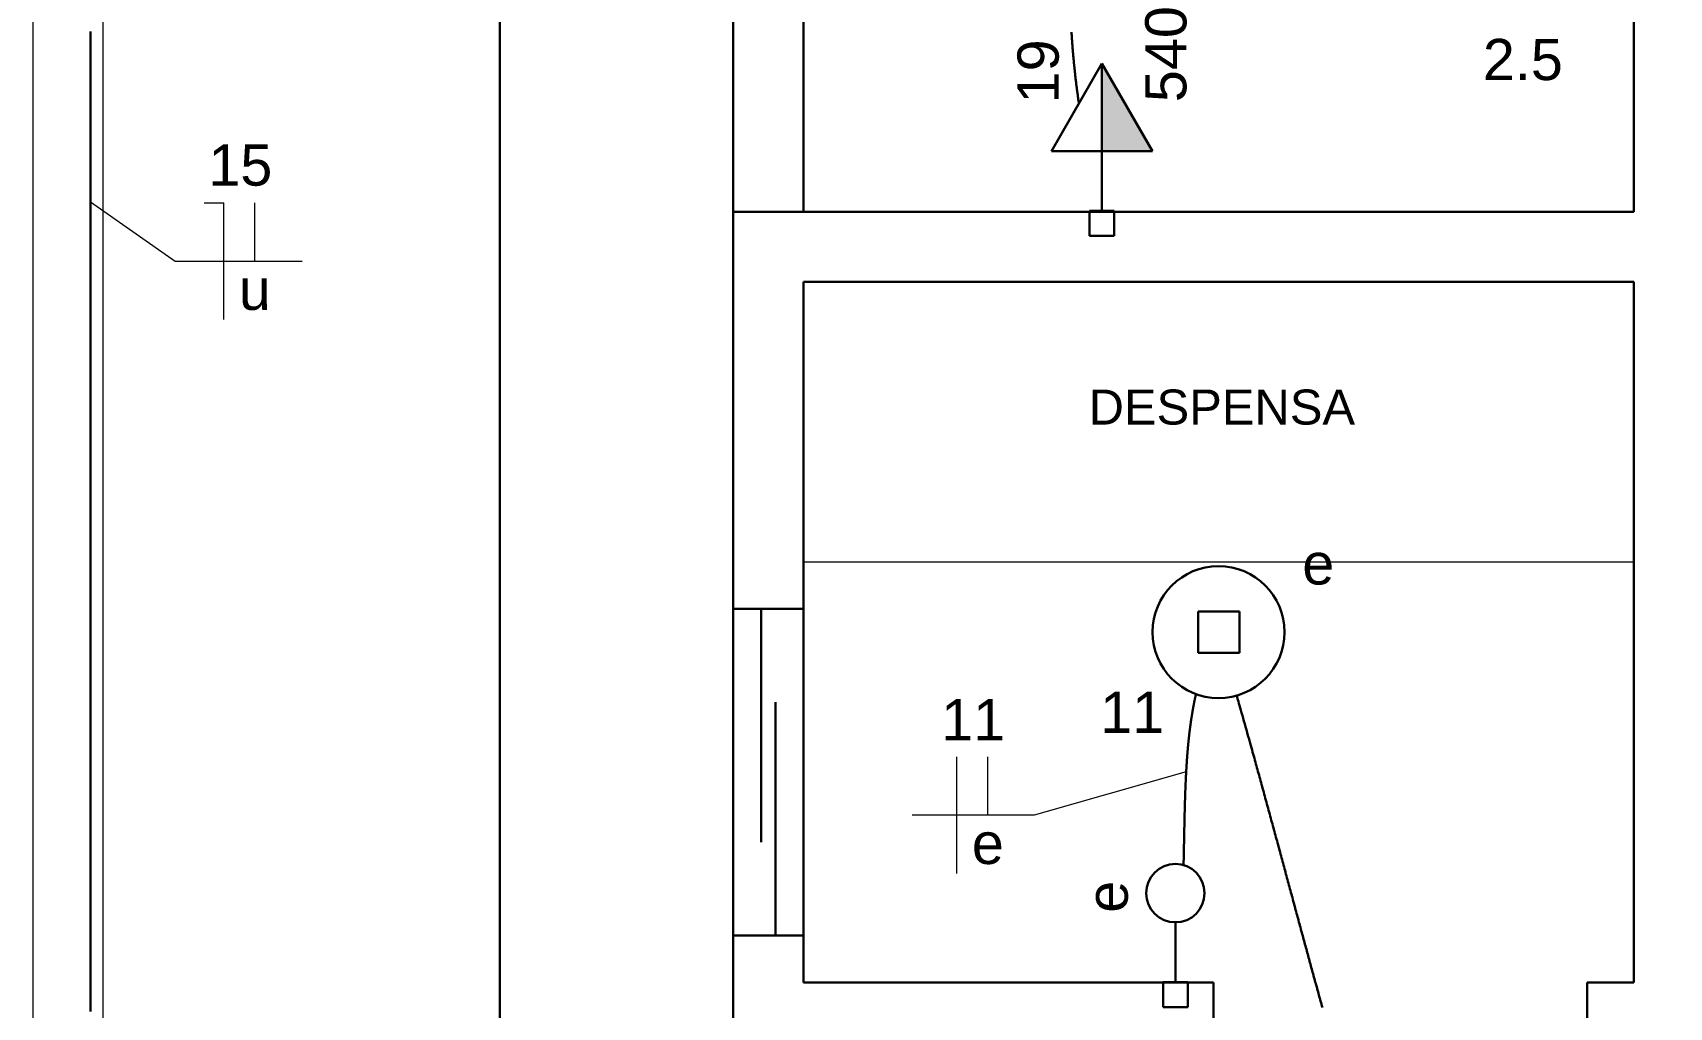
# Model space of a CAD drawing. Header units: millimetres. Extents: x 0 to 55.3, y 20.8 to 61.4.
# Drawn here: x 0 to 3.504, y 43.472 to 45.559 of the extents above; entities that cross this region are included whole.
import ezdxf

# ---------------------------------------------------------------- set-up
doc = ezdxf.new("R2010")
doc.units = ezdxf.units.MM
doc.linetypes.add('Dashed', pattern=[0.75, 0.5, -0.25])
for name, color, linetype, lineweight in [('ARQ_-_ALV_5', 1, 'Continuous', 30), ('ARQ_-_CALÇADA', 1, 'Continuous', 30), ('ARQ_-_JANELA_2', 2, 'Continuous', 30), ('ARQ_-_TELHA_3', 3, 'Continuous', 30), ('ARQ_-_TXT__15', 54, 'Continuous', 5), ('EL-Condutos', 4, 'Continuous', 30), ('EL-Fios', 2, 'Continuous', 20), ('EL-Textos_fios', 2, 'Continuous', 20), ('EL-Textos_pontos', 2, 'Continuous', 30), ('LOTE', 7, 'Continuous', 20), ('MOBILIÁRIO_FIXO', 8, 'Continuous', 5), ('P-SIMBOL', 3, 'Continuous', 30)]:
    doc.layers.add(name, color=color, linetype=linetype, lineweight=lineweight)
doc.styles.add('Arial', font='Arial')
doc.styles.add('simplex', font='Arial')

msp = doc.modelspace()

# ---------------------------------------------------------------- hatches: boundary and pattern name
at = {"layer": 'P-SIMBOL', "linetype": 'Continuous'}
msp.add_hatch(color=256, dxfattribs=at).paths.add_polyline_path([(2.289242, 45.305249), (2.289242, 45.492749), (2.397492, 45.305249)])

# ---------------------------------------------------------------- linework, layer by layer
at = {"layer": 'ARQ_-_ALV_5'}
for p, q in [((3.428002, 45.175499), (3.428002, 47.775499)), ((3.428002, 45.175499), (1.500002, 45.175499)), ((1.500002, 45.175499), (1.500002, 44.325499)), ((1.650002, 44.325499), (1.650002, 45.025499)), ((3.428002, 45.025499), (1.650002, 45.025499)), ((3.428002, 43.525499), (3.428002, 45.025499)), ((1.500002, 44.325499), (1.500002, 43.625499)), ((1.650002, 43.625499), (1.650002, 44.325499)), ((1.500002, 43.625499), (1.500002, 41.575499)), ((1.650002, 43.525499), (1.650002, 43.625499)), ((2.528002, 43.525499), (1.650002, 43.525499)), ((2.528002, 43.525499), (2.528002, 43.375499)), ((3.428002, 43.525499), (3.328002, 43.525499)), ((3.328002, 43.525499), (3.328002, 43.375499))]:
    msp.add_line(p, q, dxfattribs=at)
at = {"layer": 'ARQ_-_CALÇADA', "flags": 128}
msp.add_lwpolyline([(0.150002, 35.725499), (1.000002, 35.725499), (1.000002, 48.425499), (11.300002, 48.425499), (11.300002, 49.425499), (14.000002, 49.425499), (14.000002, 34.475499), (14.850002, 34.475499)], dxfattribs=at)
at = {"layer": 'ARQ_-_JANELA_2', "linetype": 'Dashed'}
for p, q in [((1.650002, 44.325499), (1.500002, 44.325499)), ((1.560002, 44.325499), (1.560002, 43.625499)), ((1.590002, 43.625499), (1.590002, 44.325499)), ((1.650002, 43.625499), (1.500002, 43.625499))]:
    msp.add_line(p, q, dxfattribs=at)
at = {"layer": 'ARQ_-_TELHA_3', "color": 3}
for p, q in [((1.500002, 45.175499), (1.500002, 46.777499)), ((1.650002, 46.777499), (1.650002, 45.175499))]:
    msp.add_line(p, q, dxfattribs=at)
at = {"layer": 'EL-Condutos', "linetype": 'Continuous', "flags": 128}
for points in [[(0.123702, 43.46307), (0.123702, 43.472879), (0.123702, 43.48267), (0.123702, 43.492448), (0.123702, 43.502212), (0.123702, 43.511966), (0.123702, 43.521711), (0.123702, 43.53145), (0.123702, 43.541183), (0.123702, 43.550913), (0.123702, 43.560641), (0.123702, 43.570371), (0.123702, 43.580102), (0.123702, 43.589839), (0.123702, 43.599581), (0.123702, 43.608734), (0.123702, 43.617894), (0.123702, 43.627061), (0.123702, 43.636233), (0.123702, 43.64541), (0.123702, 43.654592), (0.123702, 43.663779), (0.123702, 43.67297), (0.123702, 43.682164), (0.123702, 43.691362), (0.123702, 43.700562), (0.123702, 43.709764), (0.123702, 43.718968), (0.123702, 43.728173), (0.123702, 43.737379), (0.123702, 43.746585), (0.123702, 43.755791), (0.123702, 43.764997), (0.123702, 43.774201), (0.123702, 43.783404), (0.123702, 43.792059), (0.123702, 43.800714), (0.123702, 43.809366), (0.123702, 43.818017), (0.123702, 43.826667), (0.123702, 43.835316), (0.123702, 43.843963), (0.123702, 43.85261), (0.123702, 43.861255), (0.123702, 43.8699), (0.123702, 43.878544), (0.123702, 43.887188), (0.123702, 43.895831), (0.123702, 43.904474), (0.123702, 43.913117), (0.123702, 43.92176), (0.123702, 43.930403), (0.123702, 43.939046), (0.123702, 43.947689), (0.123702, 43.956333), (0.123702, 43.964487), (0.123702, 43.972641), (0.123702, 43.980797), (0.123702, 43.988952), (0.123702, 43.997108), (0.123702, 44.005264), (0.123702, 44.01342), (0.123702, 44.021576), (0.123702, 44.029733), (0.123702, 44.03789), (0.123702, 44.046047), (0.123702, 44.054204), (0.123702, 44.062361), (0.123702, 44.070519), (0.123702, 44.078676), (0.123702, 44.086834), (0.123702, 44.094991), (0.123702, 44.103148), (0.123702, 44.111306), (0.123702, 44.119463), (0.123702, 44.127185), (0.123702, 44.134906), (0.123702, 44.142628), (0.123702, 44.15035), (0.123702, 44.158071), (0.123702, 44.165793), (0.123702, 44.173514), (0.123702, 44.181235), (0.123702, 44.188957), (0.123702, 44.196678), (0.123702, 44.204399), (0.123702, 44.21212), (0.123702, 44.219841), (0.123702, 44.227563), (0.123702, 44.235284), (0.123702, 44.243005), (0.123702, 44.250726), (0.123702, 44.258447), (0.123702, 44.266168), (0.123702, 44.273889), (0.123702, 44.28123), (0.123702, 44.288571), (0.123702, 44.295911), (0.123702, 44.303252), (0.123702, 44.310593), (0.123702, 44.317934), (0.123702, 44.325275), (0.123702, 44.332616), (0.123702, 44.339956), (0.123702, 44.347297), (0.123702, 44.354638), (0.123702, 44.361979), (0.123702, 44.36932), (0.123702, 44.376661), (0.123702, 44.384002), (0.123702, 44.391343), (0.123702, 44.398684), (0.123702, 44.406025), (0.123702, 44.413366), (0.123702, 44.420707), (0.123702, 44.427722), (0.123702, 44.434737), (0.123702, 44.441752), (0.123702, 44.448767), (0.123702, 44.455782), (0.123702, 44.462798), (0.123702, 44.469813), (0.123702, 44.476828), (0.123702, 44.483843), (0.123702, 44.490858), (0.123702, 44.497873), (0.123702, 44.504889), (0.123702, 44.511904), (0.123702, 44.518919), (0.123702, 44.525934), (0.123702, 44.532949), (0.123702, 44.539964), (0.123702, 44.54698), (0.123702, 44.553995), (0.123702, 44.56101), (0.123702, 44.567754), (0.123702, 44.574498), (0.123702, 44.581242), (0.123702, 44.587987), (0.123702, 44.594731), (0.123702, 44.601475), (0.123702, 44.608219), (0.123702, 44.614963), (0.123702, 44.621708), (0.123702, 44.628452), (0.123702, 44.635196), (0.123702, 44.64194), (0.123702, 44.648684), (0.123702, 44.655429), (0.123702, 44.662173), (0.123702, 44.668917), (0.123702, 44.675661), (0.123702, 44.682405), (0.123702, 44.68915), (0.123702, 44.695894), (0.123702, 44.702422), (0.123702, 44.70895), (0.123702, 44.715478), (0.123702, 44.722006), (0.123702, 44.728534), (0.123702, 44.735062), (0.123702, 44.74159), (0.123702, 44.748118), (0.123702, 44.754646), (0.123702, 44.761174), (0.123702, 44.767702), (0.123702, 44.77423), (0.123702, 44.780758), (0.123702, 44.787286), (0.123702, 44.793814), (0.123702, 44.800342), (0.123702, 44.80687), (0.123702, 44.813398), (0.123702, 44.819925), (0.123702, 44.826453), (0.123702, 44.83282), (0.123702, 44.839186), (0.123702, 44.845553), (0.123702, 44.851919), (0.123702, 44.858286), (0.123702, 44.864652), (0.123702, 44.871019), (0.123702, 44.877385), (0.123702, 44.883752), (0.123702, 44.890119), (0.123702, 44.896485), (0.123702, 44.902852), (0.123702, 44.909218), (0.123702, 44.915585), (0.123702, 44.921951), (0.123702, 44.928318), (0.123702, 44.934684), (0.123702, 44.941051), (0.123702, 44.947417), (0.123702, 44.953784), (0.123702, 44.960043), (0.123702, 44.966303), (0.123702, 44.972563), (0.123702, 44.978823), (0.123702, 44.985082), (0.123702, 44.991342), (0.123702, 44.997602), (0.123702, 45.003862), (0.123702, 45.010121), (0.123702, 45.016381), (0.123702, 45.022641), (0.123702, 45.028901), (0.123702, 45.035161), (0.123702, 45.04142), (0.123702, 45.04768), (0.123702, 45.05394), (0.123702, 45.0602), (0.123702, 45.066459), (0.123702, 45.072719), (0.123702, 45.078979), (0.123702, 45.085187), (0.123702, 45.091395), (0.123702, 45.097602), (0.123702, 45.10381), (0.123702, 45.110018), (0.123702, 45.116226), (0.123702, 45.122433), (0.123702, 45.128641), (0.123702, 45.134849), (0.123702, 45.141057), (0.123702, 45.147265), (0.123702, 45.153472), (0.123702, 45.15968), (0.123702, 45.165888), (0.123702, 45.172096), (0.123702, 45.178303), (0.123702, 45.184511), (0.123702, 45.190719), (0.123702, 45.196927), (0.123702, 45.203135), (0.123702, 45.209345), (0.123702, 45.215556), (0.123702, 45.221766), (0.123702, 45.227977), (0.123702, 45.234187), (0.123702, 45.240398), (0.123702, 45.246608), (0.123702, 45.252819), (0.123702, 45.259029), (0.123702, 45.26524), (0.123702, 45.27145), (0.123702, 45.277661), (0.123702, 45.283872), (0.123702, 45.290082), (0.123702, 45.296293), (0.123702, 45.302503), (0.123702, 45.308714), (0.123702, 45.314924), (0.123702, 45.321135), (0.123702, 45.327345), (0.123702, 45.333613), (0.123702, 45.339881), (0.123702, 45.346149), (0.123702, 45.352417), (0.123702, 45.358685), (0.123702, 45.364953), (0.123702, 45.371221), (0.123702, 45.37749), (0.123702, 45.383758), (0.123702, 45.390026), (0.123702, 45.396294), (0.123702, 45.402562), (0.123702, 45.40883), (0.123702, 45.415098), (0.123702, 45.421366), (0.123702, 45.427634), (0.123702, 45.433902), (0.123702, 45.44017), (0.123702, 45.446438), (0.123702, 45.452706), (0.123702, 45.459086), (0.123702, 45.465466), (0.123702, 45.471847), (0.123702, 45.478227), (0.123702, 45.484607), (0.123702, 45.490987), (0.123702, 45.497368), (0.123702, 45.503748), (0.123702, 45.510128), (0.123702, 45.516509), (0.123702, 45.522889), (0.123702, 45.529269), (0.123702, 45.535649), (0.123702, 45.54203), (0.123702, 45.54841), (0.123702, 45.55479), (0.123702, 45.56117)], [(2.224118, 45.56026), (2.224215, 45.558649), (2.224314, 45.557039), (2.224414, 45.55543), (2.224515, 45.553821), (2.224618, 45.552213), (2.224723, 45.550606), (2.224829, 45.549), (2.224936, 45.547395), (2.225044, 45.545791), (2.225155, 45.544188), (2.225266, 45.542587), (2.225379, 45.540987), (2.225494, 45.539364), (2.225612, 45.537743), (2.22573, 45.536123), (2.225851, 45.534504), (2.225972, 45.532884), (2.226096, 45.531265), (2.226221, 45.529645), (2.226347, 45.528024), (2.226475, 45.526402), (2.226606, 45.524778), (2.226737, 45.523153), (2.226871, 45.521526), (2.227007, 45.519896), (2.227144, 45.518263), (2.227284, 45.516628), (2.227425, 45.514989), (2.227569, 45.513346), (2.227715, 45.511698), (2.227863, 45.510047), (2.228013, 45.50839), (2.228167, 45.506703), (2.228324, 45.505011), (2.228483, 45.503316), (2.228643, 45.50162), (2.228805, 45.499923), (2.228969, 45.498228), (2.229133, 45.496535), (2.229299, 45.494846), (2.229465, 45.493162), (2.229632, 45.491484), (2.2298, 45.489813), (2.229968, 45.488151), (2.230135, 45.4865), (2.230303, 45.484859), (2.23047, 45.483231), (2.230637, 45.481618), (2.230803, 45.480019), (2.230969, 45.478436), (2.231133, 45.476872), (2.231296, 45.475326), (2.231461, 45.473774), (2.231624, 45.472237), (2.231788, 45.470712), (2.231952, 45.469193), (2.232118, 45.467676), (2.232285, 45.466155), (2.232456, 45.464625), (2.232629, 45.463083), (2.232807, 45.461522), (2.232989, 45.459938), (2.233177, 45.458327), (2.233371, 45.456682), (2.233571, 45.455), (2.233779, 45.453275), (2.233996, 45.451502), (2.234221, 45.449677), (2.234456, 45.447795), (2.234701, 45.445851), (2.234957, 45.443839), (2.235225, 45.441756), (2.235509, 45.439559), (2.235804, 45.437301), (2.236106, 45.435001), (2.236413, 45.432678), (2.236722, 45.43035), (2.237031, 45.428037), (2.237336, 45.425756), (2.237636, 45.423527), (2.237926, 45.421368), (2.238206, 45.419298), (2.238471, 45.417337), (2.23872, 45.415502), (2.23895, 45.413813), (2.239158, 45.412288), (2.239341, 45.410946), (2.239497, 45.409807), (2.239622, 45.408887), (2.239716, 45.408207), (2.239773, 45.407786), (2.239793, 45.407641)], [(2.490571, 44.1427), (2.490561, 44.142655), (2.490531, 44.142522), (2.490484, 44.142308), (2.49042, 44.142018), (2.49034, 44.141658), (2.490247, 44.141235), (2.490141, 44.140754), (2.490024, 44.140222), (2.489896, 44.139643), (2.489761, 44.139024), (2.489617, 44.138371), (2.489468, 44.13769), (2.489315, 44.136986), (2.489158, 44.136266), (2.488999, 44.135535), (2.488839, 44.1348), (2.48868, 44.134065), (2.488523, 44.133338), (2.48837, 44.132624), (2.488221, 44.131929), (2.488078, 44.131254), (2.48794, 44.130602), (2.487808, 44.129972), (2.487681, 44.129363), (2.487558, 44.128772), (2.48744, 44.128199), (2.487325, 44.12764), (2.487215, 44.127096), (2.487107, 44.126564), (2.487002, 44.126043), (2.4869, 44.125531), (2.4868, 44.125026), (2.486702, 44.124527), (2.486605, 44.124033), (2.48651, 44.123541), (2.486415, 44.123051), (2.48632, 44.12256), (2.486225, 44.122067), (2.48613, 44.12157), (2.486035, 44.121069), (2.485937, 44.120558), (2.485839, 44.12004), (2.48574, 44.119517), (2.48564, 44.118988), (2.485539, 44.118454), (2.485437, 44.117915), (2.485335, 44.117372), (2.485233, 44.116825), (2.48513, 44.116275), (2.485027, 44.115722), (2.484924, 44.115166), (2.48482, 44.114608), (2.484717, 44.114048), (2.484614, 44.113487), (2.484511, 44.112926), (2.484409, 44.112363), (2.484306, 44.111801), (2.484205, 44.111239), (2.484104, 44.110679), (2.484004, 44.110119), (2.483904, 44.109558), (2.483804, 44.108999), (2.483706, 44.108441), (2.483608, 44.107884), (2.483511, 44.107329), (2.483415, 44.106775), (2.483319, 44.106222), (2.483224, 44.10567), (2.483129, 44.105119), (2.483035, 44.104569), (2.482942, 44.104019), (2.482849, 44.10347), (2.482757, 44.102921), (2.482665, 44.102372), (2.482574, 44.101823), (2.482483, 44.101275), (2.482392, 44.100726), (2.482302, 44.100178), (2.482212, 44.099628), (2.482122, 44.099079), (2.482032, 44.098525), (2.481942, 44.097972), (2.481853, 44.097417), (2.481764, 44.096862), (2.481675, 44.096307), (2.481586, 44.095751), (2.481498, 44.095195), (2.48141, 44.094639), (2.481323, 44.094082), (2.481236, 44.093525), (2.481149, 44.092968), (2.481062, 44.09241), (2.480976, 44.091852), (2.48089, 44.091295), (2.480805, 44.090737), (2.480719, 44.090179), (2.480635, 44.089621), (2.48055, 44.089063), (2.480466, 44.088505), (2.480383, 44.087947), (2.480299, 44.087385), (2.480216, 44.086824), (2.480133, 44.086263), (2.48005, 44.085701), (2.479968, 44.08514), (2.479886, 44.084579), (2.479805, 44.084018), (2.479724, 44.083456), (2.479643, 44.082895), (2.479563, 44.082334), (2.479483, 44.081773), (2.479403, 44.081212), (2.479324, 44.080651), (2.479245, 44.08009), (2.479167, 44.079528), (2.479089, 44.078967), (2.479011, 44.078406), (2.478934, 44.077844), (2.478856, 44.077283), (2.47878, 44.076721), (2.478703, 44.076156), (2.478626, 44.075591), (2.47855, 44.075025), (2.478474, 44.07446), (2.478399, 44.073894), (2.478323, 44.073328), (2.478249, 44.072762), (2.478174, 44.072196), (2.4781, 44.071631), (2.478026, 44.071065), (2.477953, 44.070498), (2.477879, 44.069932), (2.477807, 44.069366), (2.477734, 44.0688), (2.477662, 44.068234), (2.47759, 44.067667), (2.477519, 44.067101), (2.477448, 44.066535), (2.477377, 44.065968), (2.477306, 44.065402), (2.477236, 44.064831), (2.477165, 44.064261), (2.477095, 44.06369), (2.477026, 44.06312), (2.476956, 44.062549), (2.476887, 44.061979), (2.476819, 44.061408), (2.47675, 44.060837), (2.476682, 44.060267), (2.476615, 44.059696), (2.476547, 44.059125), (2.47648, 44.058554), (2.476414, 44.057983), (2.476347, 44.057412), (2.476281, 44.056842), (2.476216, 44.056271), (2.47615, 44.0557), (2.476085, 44.055129), (2.47602, 44.054558), (2.475956, 44.053986), (2.475891, 44.053411), (2.475827, 44.052836), (2.475763, 44.05226), (2.475699, 44.051685), (2.475636, 44.05111), (2.475573, 44.050534), (2.47551, 44.049959), (2.475447, 44.049383), (2.475385, 44.048808), (2.475323, 44.048232), (2.475262, 44.047656), (2.475201, 44.047081), (2.47514, 44.046505), (2.475079, 44.045929), (2.475019, 44.045353), (2.474959, 44.044778), (2.474899, 44.044202), (2.474839, 44.043626), (2.47478, 44.04305), (2.474721, 44.042474), (2.474662, 44.041894), (2.474604, 44.041314), (2.474545, 44.040733), (2.474487, 44.040153), (2.47443, 44.039573), (2.474372, 44.038992), (2.474315, 44.038412), (2.474258, 44.037831), (2.474201, 44.037251), (2.474145, 44.03667), (2.474089, 44.03609), (2.474033, 44.035509), (2.473978, 44.034929), (2.473922, 44.034348), (2.473867, 44.033767), (2.473813, 44.033187), (2.473758, 44.032606), (2.473704, 44.032025), (2.473651, 44.031444), (2.473597, 44.030864), (2.473543, 44.030278), (2.47349, 44.029693), (2.473437, 44.029108), (2.473384, 44.028522), (2.473332, 44.027937), (2.473279, 44.027352), (2.473227, 44.026766), (2.473176, 44.026181), (2.473124, 44.025595), (2.473073, 44.02501), (2.473022, 44.024424), (2.472971, 44.023839), (2.472921, 44.023253), (2.472871, 44.022668), (2.472821, 44.022082), (2.472771, 44.021496), (2.472722, 44.020911), (2.472673, 44.020325), (2.472624, 44.019739), (2.472576, 44.019154), (2.472527, 44.018563), (2.472479, 44.017973), (2.472431, 44.017383), (2.472383, 44.016792), (2.472335, 44.016202), (2.472288, 44.015611), (2.472241, 44.015021), (2.472194, 44.01443), (2.472147, 44.01384), (2.472101, 44.013249), (2.472055, 44.012659), (2.472009, 44.012068), (2.471963, 44.011478), (2.471918, 44.010887), (2.471873, 44.010296), (2.471828, 44.009706), (2.471783, 44.009115), (2.471739, 44.008525), (2.471695, 44.007934), (2.471651, 44.007343), (2.471607, 44.006748), (2.471563, 44.006152), (2.47152, 44.005557), (2.471477, 44.004961), (2.471434, 44.004366), (2.471391, 44.00377), (2.471348, 44.003175), (2.471306, 44.002579), (2.471264, 44.001983), (2.471222, 44.001388), (2.471181, 44.000792), (2.471139, 44.000196), (2.471098, 43.999601), (2.471057, 43.999005), (2.471016, 43.998409), (2.470976, 43.997814), (2.470936, 43.997218), (2.470896, 43.996622), (2.470856, 43.996026), (2.470817, 43.995431), (2.470777, 43.99483), (2.470737, 43.994229), (2.470698, 43.993629), (2.470659, 43.993028), (2.470621, 43.992427), (2.470582, 43.991827), (2.470544, 43.991226), (2.470506, 43.990625), (2.470468, 43.990024), (2.47043, 43.989423), (2.470393, 43.988823), (2.470355, 43.988222), (2.470318, 43.987621), (2.470282, 43.98702), (2.470245, 43.986419), (2.470209, 43.985819), (2.470173, 43.985218), (2.470137, 43.984617), (2.470101, 43.984016), (2.470065, 43.983415), (2.47003, 43.982809), (2.469994, 43.982203), (2.469959, 43.981597), (2.469924, 43.980991), (2.469889, 43.980385), (2.469855, 43.979779), (2.46982, 43.979173), (2.469786, 43.978567), (2.469752, 43.977961), (2.469718, 43.977355), (2.469685, 43.976749), (2.469651, 43.976143), (2.469618, 43.975537), (2.469585, 43.974931), (2.469552, 43.974325), (2.46952, 43.973719), (2.469487, 43.973113), (2.469455, 43.972507), (2.469423, 43.971901), (2.469391, 43.971295), (2.469359, 43.970684), (2.469327, 43.970072), (2.469296, 43.969461), (2.469264, 43.96885), (2.469233, 43.968239), (2.469202, 43.967628), (2.469171, 43.967016), (2.469141, 43.966405), (2.46911, 43.965794), (2.46908, 43.965182), (2.46905, 43.964571), (2.46902, 43.96396), (2.46899, 43.963349), (2.468961, 43.962737), (2.468931, 43.962126), (2.468902, 43.961515), (2.468873, 43.960903), (2.468844, 43.960292), (2.468816, 43.95968), (2.468787, 43.959069), (2.468758, 43.958453), (2.46873, 43.957836), (2.468702, 43.957219), (2.468674, 43.956603), (2.468646, 43.955986), (2.468618, 43.95537), (2.468591, 43.954753), (2.468563, 43.954136), (2.468536, 43.95352), (2.468509, 43.952903), (2.468482, 43.952286), (2.468455, 43.95167), (2.468429, 43.951053), (2.468402, 43.950437), (2.468376, 43.94982), (2.46835, 43.949203), (2.468324, 43.948587), (2.468298, 43.94797), (2.468272, 43.947353), (2.468247, 43.946736), (2.468221, 43.946114), (2.468196, 43.945492), (2.468171, 43.94487), (2.468145, 43.944248), (2.46812, 43.943626), (2.468096, 43.943004), (2.468071, 43.942382), (2.468047, 43.94176), (2.468022, 43.941138), (2.467998, 43.940516), (2.467974, 43.939894), (2.46795, 43.939272), (2.467926, 43.93865), (2.467903, 43.938028), (2.467879, 43.937406), (2.467856, 43.936784), (2.467832, 43.936162), (2.467809, 43.93554), (2.467786, 43.934918), (2.467764, 43.934296), (2.467741, 43.933668), (2.467718, 43.933041), (2.467695, 43.932413), (2.467673, 43.931786), (2.467651, 43.931158), (2.467628, 43.930531), (2.467606, 43.929903), (2.467584, 43.929276), (2.467563, 43.928648), (2.467541, 43.928021), (2.467519, 43.927393), (2.467498, 43.926766), (2.467477, 43.926138), (2.467455, 43.925511), (2.467434, 43.924883), (2.467413, 43.924256), (2.467393, 43.923628), (2.467372, 43.923), (2.467351, 43.922373), (2.467331, 43.921745), (2.46731, 43.921112), (2.46729, 43.920479), (2.46727, 43.919846), (2.46725, 43.919213), (2.46723, 43.91858), (2.46721, 43.917947), (2.46719, 43.917314), (2.46717, 43.916681), (2.467151, 43.916048), (2.467131, 43.915415), (2.467112, 43.914782), (2.467093, 43.914149), (2.467073, 43.913516), (2.467054, 43.912883), (2.467035, 43.91225), (2.467017, 43.911617), (2.466998, 43.910984), (2.466979, 43.910351), (2.466961, 43.909717), (2.466942, 43.909084), (2.466924, 43.908446), (2.466906, 43.907807), (2.466887, 43.907169), (2.466869, 43.90653), (2.466851, 43.905891), (2.466833, 43.905253), (2.466815, 43.904614), (2.466797, 43.903975), (2.46678, 43.903337), (2.466762, 43.902698), (2.466745, 43.902059), (2.466727, 43.901421), (2.46671, 43.900782), (2.466693, 43.900144), (2.466675, 43.899505), (2.466658, 43.898866), (2.466641, 43.898228), (2.466625, 43.897589), (2.466608, 43.89695), (2.466591, 43.896312), (2.466574, 43.895667), (2.466558, 43.895023), (2.466541, 43.894379), (2.466525, 43.893734), (2.466508, 43.89309), (2.466492, 43.892446), (2.466475, 43.891802), (2.466459, 43.891157), (2.466443, 43.890513), (2.466427, 43.889869), (2.466411, 43.889224), (2.466395, 43.88858), (2.466379, 43.887936), (2.466364, 43.887291), (2.466348, 43.886647), (2.466332, 43.886003), (2.466317, 43.885358), (2.466301, 43.884714), (2.466286, 43.88407), (2.466271, 43.883426), (2.466255, 43.882776), (2.46624, 43.882126), (2.466225, 43.881476), (2.466209, 43.880826), (2.466194, 43.880176), (2.466179, 43.879526), (2.466164, 43.878876), (2.466149, 43.878226), (2.466134, 43.877576), (2.46612, 43.876926), (2.466105, 43.876276), (2.46609, 43.875626), (2.466075, 43.874976), (2.466061, 43.874326), (2.466046, 43.873676), (2.466032, 43.873025), (2.466017, 43.872375), (2.466003, 43.871725), (2.465989, 43.871075), (2.465974, 43.870425), (2.46596, 43.869769), (2.465946, 43.869113), (2.465932, 43.868458), (2.465917, 43.867802), (2.465903, 43.867146), (2.465889, 43.86649), (2.465875, 43.865834), (2.465861, 43.865178), (2.465847, 43.864522), (2.465833, 43.863866), (2.465819, 43.863211), (2.465805, 43.862555), (2.465792, 43.861899), (2.465778, 43.861243), (2.465764, 43.860587), (2.46575, 43.859932), (2.465737, 43.859276), (2.465723, 43.85862), (2.465709, 43.857965), (2.465696, 43.857309), (2.465682, 43.856648), (2.465669, 43.855986), (2.465655, 43.855325), (2.465642, 43.854664), (2.465628, 43.854002), (2.465615, 43.853341), (2.465601, 43.85268), (2.465588, 43.852018), (2.465574, 43.851357), (2.465561, 43.850695), (2.465548, 43.850034), (2.465534, 43.849372), (2.465521, 43.848711), (2.465508, 43.848049), (2.465494, 43.847387), (2.465481, 43.846725), (2.465468, 43.846063), (2.465455, 43.845401), (2.465442, 43.844739), (2.465428, 43.844076), (2.465415, 43.843408), (2.465402, 43.842739), (2.465389, 43.84207), (2.465375, 43.841401), (2.465362, 43.840733), (2.465349, 43.840064), (2.465336, 43.839395), (2.465323, 43.838727), (2.465309, 43.838058), (2.465296, 43.83739), (2.465283, 43.836722), (2.46527, 43.836054), (2.465257, 43.835386), (2.465244, 43.834719), (2.465231, 43.834052), (2.465218, 43.833386), (2.465205, 43.83272), (2.465191, 43.832054), (2.465178, 43.831389), (2.465165, 43.830725), (2.465152, 43.830055), (2.465139, 43.829386), (2.465126, 43.828717), (2.465113, 43.828048), (2.4651, 43.827379), (2.465087, 43.82671), (2.465074, 43.826041), (2.465061, 43.825371), (2.465047, 43.824701), (2.465034, 43.82403), (2.465021, 43.823359), (2.465008, 43.822686), (2.464995, 43.822012), (2.464981, 43.821337), (2.464968, 43.820661), (2.464954, 43.819983), (2.464941, 43.819304), (2.464928, 43.818623), (2.464914, 43.81794), (2.4649, 43.817254), (2.464887, 43.816561), (2.464873, 43.815866), (2.464859, 43.815169), (2.464845, 43.814472), (2.464831, 43.813775), (2.464817, 43.813078), (2.464803, 43.812382), (2.464789, 43.811688), (2.464775, 43.810996), (2.464761, 43.810306), (2.464747, 43.809619), (2.464733, 43.808936), (2.46472, 43.808257), (2.464706, 43.807582), (2.464693, 43.806913), (2.464679, 43.806249), (2.464666, 43.805592), (2.464653, 43.804942), (2.464639, 43.804299), (2.464627, 43.803663), (2.464614, 43.80303), (2.464601, 43.802404), (2.464588, 43.801782), (2.464576, 43.801163), (2.464563, 43.800544), (2.46455, 43.799923), (2.464537, 43.799299), (2.464524, 43.79867), (2.464511, 43.798032), (2.464498, 43.797386), (2.464484, 43.796728), (2.46447, 43.796056), (2.464455, 43.795368), (2.46444, 43.794663), (2.464424, 43.793938), (2.464408, 43.793192), (2.464392, 43.792422), (2.464374, 43.791626), (2.464356, 43.790803), (2.464338, 43.78995), (2.464318, 43.789059), (2.464298, 43.788143), (2.464277, 43.78721), (2.464256, 43.786268), (2.464235, 43.785324), (2.464214, 43.784385), (2.464193, 43.78346), (2.464173, 43.782556), (2.464153, 43.781681), (2.464134, 43.780841), (2.464116, 43.780046), (2.464099, 43.779302), (2.464084, 43.778617), (2.46407, 43.777998), (2.464057, 43.777454), (2.464047, 43.776992), (2.464038, 43.776619), (2.464032, 43.776344), (2.464028, 43.776173), (2.464027, 43.776114)], [(2.761225, 43.471851), (2.760294, 43.475187), (2.759364, 43.478523), (2.758435, 43.48186), (2.757507, 43.485196), (2.756579, 43.488533), (2.755652, 43.491871), (2.754726, 43.495208), (2.753801, 43.498546), (2.752876, 43.501883), (2.751917, 43.505349), (2.750958, 43.508814), (2.75, 43.51228), (2.749043, 43.515746), (2.748086, 43.519212), (2.747131, 43.522678), (2.746175, 43.526145), (2.745221, 43.529611), (2.744267, 43.533078), (2.743313, 43.536545), (2.742361, 43.540012), (2.741408, 43.543479), (2.740457, 43.546947), (2.739506, 43.550415), (2.738555, 43.553883), (2.737605, 43.557351), (2.736655, 43.560819), (2.735706, 43.564287), (2.734758, 43.567756), (2.73381, 43.571225), (2.732825, 43.574828), (2.731841, 43.578431), (2.730858, 43.582035), (2.729875, 43.585638), (2.728892, 43.589242), (2.72791, 43.592846), (2.726928, 43.59645), (2.725947, 43.600054), (2.724966, 43.603658), (2.723985, 43.607262), (2.723005, 43.610866), (2.722025, 43.61447), (2.721045, 43.618074), (2.720066, 43.621678), (2.719087, 43.625282), (2.718109, 43.628886), (2.71713, 43.63249), (2.716152, 43.636094), (2.715175, 43.639697), (2.714197, 43.643301), (2.713182, 43.647045), (2.712167, 43.650789), (2.711153, 43.654533), (2.710138, 43.658277), (2.709124, 43.662021), (2.70811, 43.665765), (2.707096, 43.66951), (2.706082, 43.673254), (2.705068, 43.676999), (2.704054, 43.680744), (2.703041, 43.684489), (2.702027, 43.688235), (2.701013, 43.691981), (2.7, 43.695728), (2.698986, 43.699475), (2.697972, 43.703222), (2.696958, 43.706971), (2.695944, 43.71072), (2.69493, 43.714469), (2.693915, 43.71822), (2.69286, 43.722119), (2.691805, 43.726018), (2.69075, 43.729918), (2.689695, 43.733819), (2.68864, 43.737719), (2.687585, 43.741619), (2.68653, 43.745519), (2.685474, 43.749419), (2.68442, 43.753317), (2.683365, 43.757215), (2.68231, 43.761111), (2.681256, 43.765006), (2.680202, 43.768899), (2.679148, 43.772791), (2.678095, 43.77668), (2.677043, 43.780567), (2.67599, 43.784452), (2.674939, 43.788334), (2.673888, 43.792214), (2.672837, 43.79609), (2.671746, 43.800116), (2.670655, 43.80414), (2.669565, 43.808162), (2.668475, 43.812182), (2.667384, 43.816202), (2.666293, 43.820223), (2.665201, 43.824245), (2.664109, 43.82827), (2.663015, 43.832297), (2.66192, 43.836328), (2.660823, 43.840363), (2.659725, 43.844404), (2.658624, 43.848451), (2.657521, 43.852504), (2.656415, 43.856566), (2.655307, 43.860636), (2.654195, 43.864716), (2.65308, 43.868806), (2.651962, 43.872906), (2.65084, 43.877019), (2.649669, 43.881307), (2.648495, 43.885606), (2.647318, 43.889912), (2.64614, 43.894222), (2.644961, 43.898533), (2.643782, 43.902842), (2.642604, 43.907145), (2.641428, 43.911439), (2.640255, 43.915721), (2.639086, 43.919988), (2.637922, 43.924236), (2.636763, 43.928463), (2.63561, 43.932665), (2.634465, 43.936839), (2.633328, 43.940982), (2.6322, 43.94509), (2.631082, 43.949161), (2.629975, 43.953191), (2.62888, 43.957176), (2.627798, 43.961115), (2.626686, 43.965159), (2.625586, 43.969161), (2.624493, 43.973135), (2.623404, 43.977091), (2.622316, 43.981044), (2.621224, 43.985006), (2.620125, 43.988989), (2.619016, 43.993006), (2.617893, 43.99707), (2.616753, 44.001193), (2.615591, 44.005389), (2.614404, 44.009669), (2.613189, 44.014047), (2.611942, 44.018535), (2.61066, 44.023146), (2.609338, 44.027892), (2.607973, 44.032787), (2.606562, 44.037842), (2.605101, 44.043071), (2.603587, 44.048486), (2.601955, 44.054317), (2.600275, 44.060312), (2.598561, 44.066423), (2.596829, 44.072597), (2.595091, 44.078786), (2.593363, 44.08494), (2.591658, 44.091007), (2.58999, 44.096938), (2.588375, 44.102684), (2.586825, 44.108192), (2.585355, 44.113414), (2.58398, 44.118299), (2.582714, 44.122798), (2.58157, 44.126859), (2.580564, 44.130433), (2.579708, 44.13347), (2.579018, 44.135919), (2.578507, 44.137731), (2.578191, 44.138855), (2.578082, 44.13924)]]:
    msp.add_lwpolyline(points, dxfattribs=at)
at = {"layer": 'EL-Fios'}
for p, q in [((0.367416, 45.194849), (0.409082, 45.194849)), ((0.409082, 44.944849), (0.409082, 45.194849)), ((0.475632, 45.069849), (0.475632, 45.194849)), ((1.978412, 43.758449), (1.978412, 44.008449)), ((2.044962, 43.883449), (2.044962, 44.008449))]:
    msp.add_line(p, q, dxfattribs=at)
at = {"layer": 'EL-Textos_fios'}
for p, q in [((0.123702, 45.196899), (0.304916, 45.069849)), ((0.304916, 45.069849), (0.576597, 45.069849)), ((2.469657, 43.976249), (2.144532, 43.883449)), ((2.144532, 43.883449), (1.882887, 43.883449))]:
    msp.add_line(p, q, dxfattribs=at)
at = {"layer": 'LOTE'}
for p, q in [((0.000002, 54.075499), (0.000002, 29.075499)), ((0.150002, 53.925499), (0.150002, 29.225499))]:
    msp.add_line(p, q, dxfattribs=at)
at = {"layer": 'MOBILIÁRIO_FIXO'}
msp.add_line((3.428002, 44.425499), (1.650002, 44.425499), dxfattribs=at)
at = {"layer": 'P-SIMBOL'}
for p, q in [((2.180992, 45.305249), (2.289242, 45.492749)), ((2.289242, 45.492749), (2.289242, 45.305249)), ((2.289242, 45.492749), (2.397492, 45.305249)), ((2.397492, 45.305249), (2.180992, 45.305249)), ((2.289242, 45.305249), (2.289242, 45.177249)), ((2.262727, 45.177249), (2.315757, 45.177249)), ((2.262727, 45.124199), (2.262727, 45.177249)), ((2.315757, 45.177249), (2.315757, 45.124199)), ((2.315757, 45.124199), (2.262727, 45.124199)), ((2.494997, 44.319699), (2.583497, 44.319699)), ((2.494997, 44.231299), (2.494997, 44.319699)), ((2.583497, 44.319699), (2.583497, 44.231299)), ((2.583497, 44.231299), (2.494997, 44.231299)), ((2.446542, 43.653999), (2.446542, 43.525549)), ((2.420027, 43.525549), (2.473057, 43.525549)), ((2.420027, 43.472499), (2.420027, 43.525549)), ((2.473057, 43.525549), (2.473057, 43.472499)), ((2.473057, 43.472499), (2.420027, 43.472499))]:
    msp.add_line(p, q, dxfattribs=at)
for centre, radius in [((2.539002, 44.275499), 0.14125), ((2.446542, 43.716499), 0.0625)]:
    msp.add_circle(centre, radius, dxfattribs=at)

# ---------------------------------------------------------------- texts
at = {"layer": 'ARQ_-_TXT__15', "color": 1, "insert": (2.546002, 44.718749), "char_height": 0.075, "width": 0.72, "attachment_point": 8, "line_spacing_factor": 0.798, "style": 'simplex'}
msp.add_mtext('DESPENSA', dxfattribs=at)
at = {"layer": 'EL-Textos_fios', "char_height": 0.08825, "attachment_point": 8, "line_spacing_factor": 0.798, "style": 'Arial'}
for s, insert, width in [('2.5', (3.190502, 45.456121), 0.3177), ('15', (0.444502, 45.230121), 0.2118), ('u', (0.475502, 44.964121), 0.1059), ('11', (2.013502, 44.043621), 0.2118), ('e', (2.045002, 43.777621), 0.1059)]:
    msp.add_mtext(s, dxfattribs=dict(at, insert=insert, width=width))
at = {"layer": 'EL-Textos_pontos', "char_height": 0.08825, "rotation": 90.00021, "line_spacing_factor": 0.798, "style": 'Arial'}
for s, insert, width, attachment_point in [('540', (2.471379, 45.512999), 0.3177, 8), ('19', (2.197879, 45.475999), 0.2118, 8), ('e', (2.345879, 43.674499), 0.1059, 7)]:
    msp.add_mtext(s, dxfattribs=dict(at, insert=insert, width=width, attachment_point=attachment_point))
at = {"layer": 'EL-Textos_pontos', "char_height": 0.08825, "attachment_point": 8, "line_spacing_factor": 0.798, "style": 'Arial'}
for s, insert, width in [('e', (2.752502, 44.376121), 0.1059), ('11', (2.354002, 44.059621), 0.2118)]:
    msp.add_mtext(s, dxfattribs=dict(at, insert=insert, width=width))

doc.saveas('drawing.dxf')
